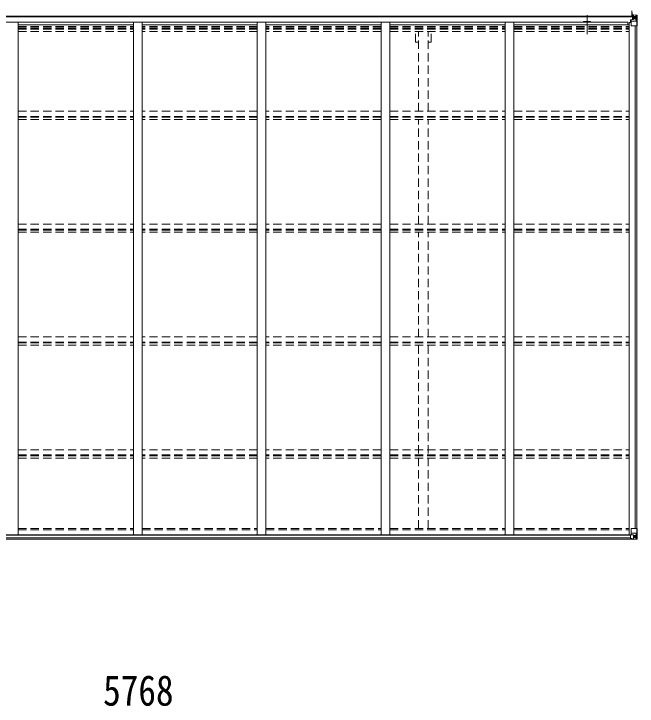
# Model space of a CAD drawing. Units: millimetres at full size, sheet at 1:40; details may follow other scales. Extents: x -11243 to 11243, y -7760 to 7760.
# Drawn here: x 3386 to 6988, y 15 to 4013 of the extents above; entities that cross this region are included whole.
import ezdxf
from ezdxf.enums import TextEntityAlignment as Align

# ---------------------------------------------------------------- set-up
doc = ezdxf.new("R2010")
doc.units = ezdxf.units.MM
doc.header["$LTSCALE"] = 40
doc.linetypes.add('CHAIN1', pattern=[8, 5, -1, 1, -1])
doc.linetypes.add('DASHED1', pattern=[1.8, 1.2, -0.6])
for name, color, linetype, lineweight in [('0-1_本体', 5, 'CHAIN1', 9), ('0-3_ELV2', 4, 'Continuous', 9), ('0-4_TABLE1', 6, 'Continuous', 9), ('0-6_OTH_LINE', 6, 'Continuous', 9)]:
    doc.layers.add(name, color=color, linetype=linetype, lineweight=lineweight)
doc.styles.add('ＭＳ ゴシック', font='')
doc.styles.get('ＭＳ ゴシック').set_extended_font_data('MS Gothic')

msp = doc.modelspace()

# ---------------------------------------------------------------- linework, layer by layer
at = {"layer": '0-1_本体'}
msp.add_line((6698.61, 4005.08), (6698.61, 3896.31), dxfattribs=at)
at = {"layer": '0-3_ELV2'}
for p, q in [((6956.62, 4000.62), (1247.62, 4000.62)), ((6956.62, 3995.87), (6956.62, 4030.87)), ((6956.62, 4003.23), (6964.62, 4003.23)), ((6959.12, 4005.37), (6964.62, 4005.37)), ((6956.62, 3995.87), (1247.62, 3995.87)), ((1270.62, 3965.09), (6933.62, 3965.09)), ((3411.12, 3965.07), (3411.12, 1004.95)), ((4077.12, 3965.07), (4077.12, 1004.95)), ((4127.12, 3965.07), (4127.12, 1004.95)), ((4793.12, 3965.07), (4793.12, 1004.95)), ((4843.12, 3965.07), (4843.12, 1004.95)), ((5509.12, 3965.07), (5509.12, 1004.95)), ((5559.12, 3965.07), (5559.12, 1004.95)), ((6225.12, 3965.07), (6225.12, 1004.95)), ((6275.12, 3965.07), (6275.12, 1004.95)), ((6686.11, 3969.76), (6711.11, 3969.76)), ((6933.62, 3949.57), (6933.62, 3965.09)), ((6941.12, 3963.26), (6954.12, 3963.26)), ((6941.12, 3963.26), (6941.12, 1004.95)), ((3411.12, 3949.57), (4077.12, 3949.57)), ((4793.12, 3949.57), (4127.12, 3949.57)), ((5509.12, 3949.57), (4843.12, 3949.57)), ((5559.12, 3949.57), (6225.12, 3949.57)), ((6275.12, 3949.57), (6941.12, 3949.57)), ((6976.42, 3944.61), (6976.42, 1040.96)), ((6986.12, 3944.61), (6986.12, 1040.96)), ((1242.85, 1004.95), (6961.38, 1004.95)), ((1254.62, 1002.68), (6949.62, 1002.68)), ((1244.62, 979.17), (6959.62, 979.17)), ((1254.62, 987.07), (6949.62, 987.07))]:
    msp.add_line(p, q, dxfattribs=at)
at = {"layer": '0-3_ELV2', "linetype": 'DASHED1'}
for p, q in [((3411.12, 3941.18), (4077.12, 3941.18)), ((3411.12, 3932.98), (4077.12, 3932.98)), ((3411.12, 3929.05), (4077.12, 3929.05)), ((3411.12, 3923.97), (4077.12, 3923.97)), ((4793.12, 3941.18), (4127.12, 3941.18)), ((4793.12, 3932.98), (4127.12, 3932.98)), ((4793.12, 3929.05), (4127.12, 3929.05)), ((4793.12, 3923.97), (4127.12, 3923.97)), ((5509.12, 3941.18), (4843.12, 3941.18)), ((5509.12, 3932.98), (4843.12, 3932.98)), ((5509.12, 3929.05), (4843.12, 3929.05)), ((5509.12, 3923.97), (4843.12, 3923.97)), ((5559.12, 3941.18), (6225.12, 3941.18)), ((5559.12, 3932.98), (6225.12, 3932.98)), ((5559.12, 3929.05), (6225.12, 3929.05)), ((5559.12, 3923.97), (6225.12, 3923.97)), ((6275.12, 3941.18), (6941.12, 3941.18)), ((6275.12, 3932.98), (6941.12, 3932.98)), ((6275.12, 3929.05), (6941.12, 3929.05)), ((6275.12, 3923.97), (6941.12, 3923.97)), ((3411.12, 3910.97), (4077.12, 3910.97)), ((4793.12, 3910.97), (4127.12, 3910.97)), ((5509.12, 3910.97), (4843.12, 3910.97)), ((5559.12, 3910.97), (6225.12, 3910.97)), ((5706.92, 3849.37), (5706.92, 3909.78)), ((5724.62, 3450.52), (5724.62, 3909.78)), ((5779.62, 3450.52), (5779.62, 3909.78)), ((5797.32, 3849.37), (5797.32, 3909.78)), ((6275.12, 3910.97), (6941.12, 3910.97)), ((5706.92, 3849.37), (5724.62, 3849.37)), ((5779.62, 3849.37), (5797.32, 3849.37)), ((3411.12, 3450.65), (4077.08, 3450.65)), ((4793.12, 3450.65), (4127.12, 3450.65)), ((5509.08, 3450.65), (4843.12, 3450.65)), ((5559.12, 3450.65), (6225.12, 3450.65)), ((6275.12, 3450.65), (6941.08, 3450.65)), ((3411.12, 3420.91), (4077.08, 3420.91)), ((3411.12, 3416.36), (4077.08, 3416.36)), ((3411.12, 3403.35), (4077.08, 3403.35)), ((4793.12, 3420.91), (4127.12, 3420.91)), ((4793.12, 3416.36), (4127.12, 3416.36)), ((4793.12, 3403.35), (4127.12, 3403.35)), ((5509.08, 3420.91), (4843.12, 3420.91)), ((5509.08, 3416.36), (4843.12, 3416.36)), ((5509.08, 3403.35), (4843.12, 3403.35)), ((5559.12, 3420.91), (6225.12, 3420.91)), ((5559.12, 3416.36), (6225.12, 3416.36)), ((5559.12, 3403.35), (6225.12, 3403.35)), ((5724.62, 2798.86), (5724.62, 3402.16)), ((5779.62, 2798.86), (5779.62, 3402.16)), ((6275.12, 3420.91), (6941.08, 3420.91)), ((6275.12, 3416.36), (6941.08, 3416.36)), ((6275.12, 3403.35), (6941.08, 3403.35)), ((3411.12, 2798.98), (4077.08, 2798.98)), ((4793.12, 2798.98), (4127.12, 2798.98)), ((5509.08, 2798.98), (4843.12, 2798.98)), ((5559.12, 2798.98), (6225.12, 2798.98)), ((6275.12, 2798.98), (6941.08, 2798.98)), ((3411.12, 2769.25), (4077.08, 2769.25)), ((3411.12, 2764.7), (4077.08, 2764.7)), ((4793.12, 2769.25), (4127.12, 2769.25)), ((4793.12, 2764.7), (4127.12, 2764.7)), ((5509.08, 2769.25), (4843.12, 2769.25)), ((5509.08, 2764.7), (4843.12, 2764.7)), ((5559.12, 2769.25), (6225.12, 2769.25)), ((5559.12, 2764.7), (6225.12, 2764.7)), ((6275.12, 2769.25), (6941.08, 2769.25)), ((6275.12, 2764.7), (6941.08, 2764.7)), ((3411.12, 2751.69), (4077.08, 2751.69)), ((4793.12, 2751.69), (4127.12, 2751.69)), ((5509.08, 2751.69), (4843.12, 2751.69)), ((5559.12, 2751.69), (6225.12, 2751.69)), ((5724.62, 2147.2), (5724.62, 2750.49)), ((5779.62, 2147.2), (5779.62, 2750.49)), ((6275.12, 2751.69), (6941.08, 2751.69)), ((3411.12, 2147.32), (4077.08, 2147.32)), ((4793.12, 2147.32), (4127.12, 2147.32)), ((5509.08, 2147.32), (4843.12, 2147.32)), ((5559.12, 2147.32), (6225.12, 2147.32)), ((6275.12, 2147.32), (6941.08, 2147.32)), ((3411.12, 2117.59), (4077.08, 2117.59)), ((3411.12, 2113.04), (4077.08, 2113.04)), ((3411.12, 2100.03), (4077.08, 2100.03)), ((4793.12, 2117.59), (4127.12, 2117.59)), ((4793.12, 2113.04), (4127.12, 2113.04)), ((4793.12, 2100.03), (4127.12, 2100.03)), ((5509.08, 2117.59), (4843.12, 2117.59)), ((5509.08, 2113.04), (4843.12, 2113.04)), ((5509.08, 2100.03), (4843.12, 2100.03)), ((5559.12, 2117.59), (6225.12, 2117.59)), ((5559.12, 2113.04), (6225.12, 2113.04)), ((5559.12, 2100.03), (6225.12, 2100.03)), ((5724.62, 1041.92), (5724.62, 2098.83)), ((5779.62, 1041.92), (5779.62, 2098.83)), ((6275.12, 2117.59), (6941.08, 2117.59)), ((6275.12, 2113.04), (6941.08, 2113.04)), ((6275.12, 2100.03), (6941.08, 2100.03)), ((3411.12, 1495.66), (4077.08, 1495.66)), ((4793.12, 1495.66), (4127.12, 1495.66)), ((5509.08, 1495.66), (4843.12, 1495.66)), ((5559.12, 1495.66), (6225.12, 1495.66)), ((6275.12, 1495.66), (6941.08, 1495.66)), ((3411.12, 1465.93), (4077.08, 1465.93)), ((3411.12, 1461.38), (4077.08, 1461.38)), ((3411.12, 1448.37), (4077.08, 1448.37)), ((4793.12, 1465.93), (4127.12, 1465.93)), ((4793.12, 1461.38), (4127.12, 1461.38)), ((4793.12, 1448.37), (4127.12, 1448.37)), ((5509.08, 1465.93), (4843.12, 1465.93)), ((5509.08, 1461.38), (4843.12, 1461.38)), ((5509.08, 1448.37), (4843.12, 1448.37)), ((5559.12, 1465.93), (6225.12, 1465.93)), ((5559.12, 1461.38), (6225.12, 1461.38)), ((5559.12, 1448.37), (6225.12, 1448.37)), ((6275.12, 1465.93), (6941.08, 1465.93)), ((6275.12, 1461.38), (6941.08, 1461.38)), ((6275.12, 1448.37), (6941.08, 1448.37)), ((3411.12, 1041.11), (4077.12, 1041.11)), ((4127.12, 1041.11), (4793.12, 1041.11)), ((4843.12, 1041.11), (5509.12, 1041.11)), ((5559.12, 1041.11), (6225.12, 1041.11)), ((6275.12, 1041.11), (6941.12, 1041.11)), ((3411.12, 1032.77), (4077.12, 1032.77)), ((4127.12, 1032.77), (4793.12, 1032.77)), ((4843.12, 1032.77), (5509.12, 1032.77)), ((5559.12, 1032.77), (6225.12, 1032.77)), ((6275.12, 1032.77), (6941.12, 1032.77))]:
    msp.add_line(p, q, dxfattribs=at)
at = {"layer": '0-3_ELV2'}
for centre, start, end in [((6686.11, 3957.26), 90, 141.18803), ((6711.11, 3957.26), 38.81197, 90)]:
    msp.add_arc(centre, 12.5, start, end, dxfattribs=at)
at = {"layer": '0-4_TABLE1'}
for p, q in [((6956.62, 4004.87), (6956.62, 4021.87)), ((6959.12, 4006.12), (6956.62, 4006.12)), ((6959.12, 4005.9), (6956.62, 4005.9)), ((6959.12, 4004.87), (6956.62, 4004.87)), ((6956.62, 4002.57), (6964.12, 4002.57)), ((6956.62, 4002.54), (6964.12, 4002.54)), ((6956.62, 4001.54), (6964.62, 4001.54)), ((6964.12, 4000.61), (6956.62, 4000.68)), ((6956.62, 4000.51), (6964.12, 4000.45)), ((6957.62, 4004.87), (6957.62, 4021.87)), ((6959.12, 4004.87), (6959.12, 4021.87)), ((6959.62, 4005.37), (6959.62, 4008)), ((6959.62, 4008), (6987.18, 4006.32)), ((6966.12, 4006.72), (6959.62, 4007.12)), ((6959.62, 4006.19), (6964.62, 4006.11)), ((6960.62, 3980.5), (6960.62, 4000.47)), ((6964.51, 4000.24), (6960.62, 4000.24)), ((6964.12, 4002.57), (6964.12, 4000.61)), ((6964.12, 4000.45), (6964.12, 4000.61)), ((6964.62, 4001.9), (6966.12, 4001.9)), ((6964.62, 3998.36), (6978.12, 3998.36)), ((6966.12, 3981.51), (6966.12, 4007.61)), ((6966.12, 4007.49), (6978.12, 4006.71)), ((6980.45, 3998.31), (6978.12, 3998.37)), ((6978.21, 4006.7), (6986.13, 4006.23)), ((6980.45, 3984.84), (6980.45, 3998.31)), ((6981.3, 4001.82), (6984.04, 4005.48)), ((6985.27, 4005.26), (6985.27, 4005.19)), ((6985.27, 3944.61), (6985.27, 4005.19)), ((6987.18, 4006.27), (6987.18, 4006.31)), ((6988.12, 4005.32), (6988.12, 3944.61)), ((6954.66, 3979.52), (6949.62, 3979.47)), ((6949.62, 3963.26), (6949.62, 3979.47)), ((6949.62, 3977.75), (6954.12, 3977.73)), ((6949.62, 3967.61), (6954.12, 3967.61)), ((6950.62, 3979.48), (6950.62, 3977.75)), ((6954.12, 3945.61), (6954.12, 3978.7)), ((6978.12, 3971.27), (6954.12, 3971.27)), ((6965.29, 3981.25), (6954.94, 3979.6)), ((6954.94, 3978.96), (6965.29, 3980.62)), ((6954.94, 3979.6), (6954.94, 3978.96)), ((6960.62, 3996.61), (6964.62, 3996.61)), ((6960.62, 3988.4), (6964.62, 3988.4)), ((6964.62, 3984.81), (6978.12, 3984.81)), ((6965.29, 3980.62), (6965.29, 3981.25)), ((6972.64, 3991.17), (6972.64, 3990.21)), ((6978.12, 3984.8), (6980.45, 3984.84)), ((6978.12, 3984.8), (6978.12, 3984.81)), ((6984.73, 3971.49), (6978.12, 3971.27)), ((6984.73, 3971.49), (6980.58, 3983.57)), ((6988.12, 3944.61), (6955.12, 3944.61)), ((6954.12, 1039.96), (6954.12, 1006.87)), ((6988.12, 1040.96), (6955.12, 1040.96)), ((6985.27, 1040.96), (6985.27, 980.38)), ((6988.12, 980.26), (6988.12, 1040.96)), ((6949.62, 1003.81), (6949.62, 983.65)), ((6959.62, 1004.75), (6950.62, 1004.72)), ((6978.12, 1014.3), (6954.12, 1014.3)), ((6954.94, 1006.61), (6965.29, 1004.95)), ((6954.94, 1005.97), (6954.94, 1006.61)), ((6962.59, 1004.75), (6954.94, 1005.97)), ((6966.12, 1004.75), (6959.62, 1004.75)), ((6965.29, 1004.95), (6965.29, 1004.75)), ((6966.12, 1004.75), (6966.12, 977.96)), ((6966.12, 1000.76), (6978.12, 1000.76)), ((6984.73, 1014.08), (6978.12, 1014.3)), ((6978.12, 1000.77), (6978.12, 1000.76)), ((6978.12, 1000.77), (6980.45, 1000.73)), ((6980.45, 1000.73), (6980.45, 987.26)), ((6984.73, 1014.08), (6980.58, 1002)), ((6950.62, 982.94), (6959.62, 982.88)), ((6959.62, 977.57), (6959.62, 983.51)), ((6978.12, 987.21), (6966.12, 987.21)), ((6966.12, 978.08), (6978.12, 978.86)), ((6973.6, 994.4), (6973.6, 995.36)), ((6980.45, 987.26), (6978.12, 987.2)), ((6978.21, 978.87), (6986.13, 979.34)), ((6981.3, 983.76), (6984.04, 980.09)), ((6985.27, 980.31), (6985.27, 980.38)), ((6987.18, 979.3), (6987.18, 979.25))]:
    msp.add_line(p, q, dxfattribs=at)
for points in [[(6959.62, 4006.6), (6964.62, 4006.6), (6964.62, 3981.14)], [(6971.68, 3993.09), (6970.72, 3993.09), (6970.72, 3992.13), (6971.68, 3992.13)], [(6973.6, 3994.05), (6973.6, 3995.01), (6972.64, 3995.01), (6972.64, 3994.05)], [(6972.64, 3990.21), (6973.6, 3990.21), (6973.6, 3991.17)], [(6974.56, 3992.13), (6975.52, 3992.13), (6975.52, 3993.09), (6974.56, 3993.09)], [(6949.62, 983.65), (6949.63, 983.55), (6959.62, 983.51)], [(6987.18, 979.25), (6978.12, 978.7), (6959.62, 977.57)], [(6971.68, 993.44), (6970.72, 993.44), (6970.72, 992.48), (6971.68, 992.48)], [(6973.6, 995.36), (6972.64, 995.36), (6972.64, 994.4)], [(6972.64, 991.52), (6972.64, 990.56), (6973.6, 990.56), (6973.6, 991.52)], [(6974.56, 992.48), (6975.52, 992.48), (6975.52, 993.44), (6974.56, 993.44)]]:
    msp.add_lwpolyline(points, dxfattribs=at)
for centre in [(6973.12, 3992.61), (6973.12, 992.96)]:
    msp.add_circle(centre, 5.3, dxfattribs=at)
for centre, radius, start, end in [((6964.12, 4003.07), 0.5, 270.00309, 0.00198), ((6964.12, 4003.04), 0.5, 269.99891, 359.99891), ((6964.12, 4000.11), 0.5, 359.95536, 89.47105), ((6964.1, 3999.93), 0.513, 358.95293, 88.11972), ((6983.99, 4005.31), 1.28, 357.54105, 48.82169), ((6985.96, 4018.92), 12.7, 264.89689, 270.75534), ((6987.12, 4005.32), 1, 359.99921, 86.49983), ((6987.12, 4005.31), 0.999, 0.04917, 86.5576), ((6987.12, 4005.28), 0.999, 0.04917, 86.5576), ((6955.05, 3978.67), 0.937, 96.73234, 177.67791), ((6955.05, 3978.03), 0.937, 96.73234, 177.67791), ((6965.18, 3982.18), 0.937, 276.73234, 357.67791), ((6965.18, 3981.55), 0.937, 276.73234, 357.67791), ((6971.68, 3994.05), 0.96, 270, 0), ((6971.68, 3991.17), 0.96, 0, 90), ((6974.56, 3994.05), 0.96, 180, 270), ((6974.56, 3991.17), 0.96, 90, 180), ((6955.12, 3945.61), 1, 180, 270), ((6955.12, 1039.96), 1, 90, 180), ((6955.05, 1007.54), 0.937, 182.32209, 263.26766), ((6955.05, 1006.9), 0.937, 182.32209, 263.26766), ((6965.18, 1004.02), 0.937, 50.93398, 83.26766), ((6971.68, 994.4), 0.96, 270, 0), ((6971.68, 991.52), 0.96, 0, 90), ((6974.56, 994.4), 0.96, 180, 270), ((6974.56, 991.52), 0.96, 90, 180), ((6983.99, 980.26), 1.28, 311.17831, 2.45895), ((6985.96, 966.65), 12.7, 89.24466, 95.10311), ((6987.12, 980.29), 0.999, 273.4424, 359.95083), ((6987.12, 980.26), 0.999, 273.4424, 359.95083), ((6987.12, 980.25), 1, 273.50017, 0.00079)]:
    msp.add_arc(centre, radius, start, end, dxfattribs=at)
for centre, major_axis, ratio, start_param, end_param in [((7059.87, 3998.36), (-81.75, 0), 0.061163, 6.2824128, 6.2831853), ((6983.32, 3998.23), (-0.03, 5), 0.573921, 0.7672717, 1.551125), ((6984.99, 4003.3), (0.02, 3), 0.466854, 0.125683, 0.7596956), ((6985.18, 4006.4), (-2, 0.12), 0.060933, 2.0712557, 3.1453404), ((6786.18, 4018.63), (-201, 12.36), 0.060933, 3.1453404, 3.145839), ((6981.85, 3984.86), (0, 3), 0.468246, 1.5772882, 2.0127935), ((6984.01, 3973.83), (-0.85, 2.32), 0.403757, 3.0087805, 3.9744392), ((6950.62, 1003.81), (-1, -0.021), 0.906239, 0.0187047, 1.589501), ((6981.85, 1000.71), (0, -3), 0.468246, 1.5772882, 2.0127935), ((6984.01, 1011.74), (-0.85, -2.32), 0.403757, 3.0087805, 3.9744392), ((6950.62, 983.65), (-1, 0.012), 0.707053, 4.7036637, 6.124411), ((7059.87, 987.21), (-81.75, 0), 0.061163, 6.2824128, 6.2831853), ((6984.99, 982.27), (0.02, -3), 0.466854, 0.125683, 0.7596956), ((6983.32, 987.34), (-0.03, -5), 0.573921, 0.7672717, 1.551125), ((6985.18, 979.17), (-2, -0.12), 0.060933, 2.0712557, 3.1453404), ((6786.18, 966.94), (-201, -12.36), 0.060933, 3.1453404, 3.145839)]:
    msp.add_ellipse(centre, major_axis=major_axis, ratio=ratio, start_param=start_param, end_param=end_param, dxfattribs=at)

# ---------------------------------------------------------------- texts
at = {"layer": '0-6_OTH_LINE', "color": 7, "style": 'ＭＳ ゴシック', "width": 0.85}
msp.add_text('5768', height=176, dxfattribs=at).set_placement((3902.12, -34.65), align=Align.BOTTOM_LEFT)

doc.saveas('drawing.dxf')
